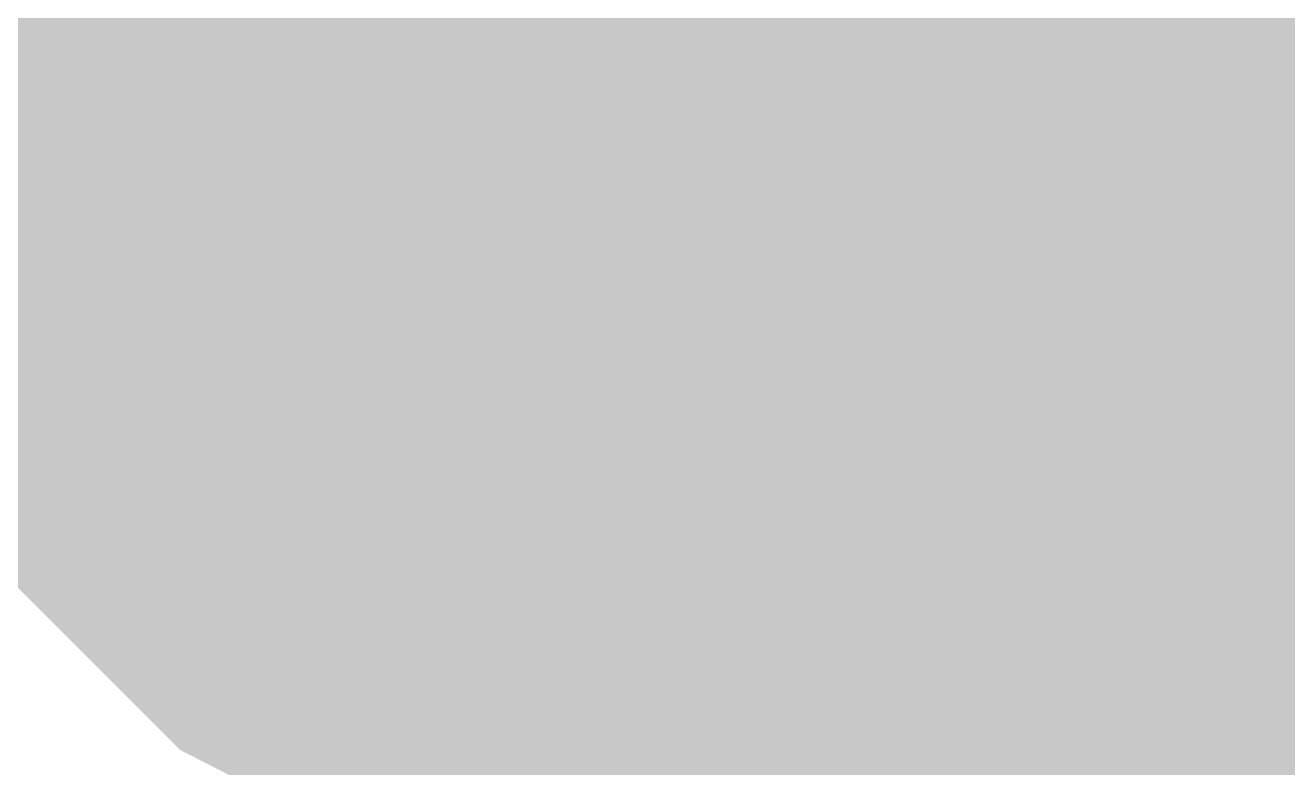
# Model space of a CAD drawing. Header units: inches. Extents: x 0.9 to 46, y 0.8 to 32.4.
# Drawn here: x 43.7883 to 44.2017, y 8.5157 to 8.759 of the extents above; entities that cross this region are included whole.
import ezdxf

# ---------------------------------------------------------------- set-up
doc = ezdxf.new("R2010")
doc.units = ezdxf.units.IN
doc.header["$MEASUREMENT"] = 0
doc.layers.add('PDF_Solid Fills', color=7, linetype='Continuous')

msp = doc.modelspace()

# ---------------------------------------------------------------- linework, layer by layer
at = {"layer": 'PDF_Solid Fills', "lineweight": 9, "transparency": 33554559}
for points in [[(44.04933, 8.56151), (43.65753, 9.18983), (43.67763, 9.20148)], [(44.43571, 9.18651), (44.41753, 9.19816), (44.04933, 8.51653)], [(44.41753, 9.19816), (44.04933, 8.51653), (44.04933, 8.56151)], [(44.04933, 8.51653), (44.04933, 8.56151), (43.65753, 9.18983)], [(43.85248, 8.78817), (43.84929, 8.78485), (43.87577, 8.75483)], [(43.84929, 8.78485), (43.87577, 8.75483), (43.87258, 8.75317)], [(43.87577, 8.75483), (43.87258, 8.75317), (43.87098, 8.72484)], [(43.87258, 8.75317), (43.87098, 8.72484), (43.86588, 8.72484)], [(43.86588, 8.72484), (43.84769, 8.65318), (43.84258, 8.65318)], [(43.87098, 8.72484), (43.86588, 8.72484), (43.84769, 8.65318)], [(43.79409, 8.66151), (43.75931, 8.70152), (43.76091, 8.70483)], [(43.7909, 8.65985), (43.79409, 8.66151), (43.75931, 8.70152)], [(43.67763, 8.69651), (43.66934, 8.69153), (43.84578, 8.52983)], [(43.66934, 8.69153), (43.84578, 8.52983), (43.83908, 8.5215)], [(43.82089, 8.61317), (43.7909, 8.65985), (43.79409, 8.66151)], [(43.81738, 8.60985), (43.82089, 8.61317), (43.7909, 8.65985)], [(43.84258, 8.65318), (43.83908, 8.6265), (43.83589, 8.6265)], [(43.84769, 8.65318), (43.84258, 8.65318), (43.83908, 8.6265)], [(43.83908, 8.6265), (43.83589, 8.6265), (43.85918, 8.58484)], [(43.83589, 8.6265), (43.85918, 8.58484), (43.84929, 8.59485)], [(43.84929, 8.59485), (43.81738, 8.60985), (43.82089, 8.61317)], [(43.85918, 8.58484), (43.84929, 8.59485), (43.81738, 8.60985)], [(43.84578, 8.52983), (43.83908, 8.5215), (44.05093, 8.42486)], [(44.04742, 8.42486), (44.05093, 8.41484), (44.25257, 8.52983)], [(44.05093, 8.41484), (44.25257, 8.52983), (44.25927, 8.5215)], [(43.83908, 8.5215), (44.05093, 8.42486), (44.04742, 8.41484)]]:
    msp.add_solid(points, dxfattribs=at)
at = {"layer": 'PDF_Solid Fills', "color": 9, "lineweight": 9, "true_color": 0xc0c0c0, "transparency": 33554559}
for points in [[(43.85088, 8.78651), (43.87417, 8.75317), (44.04933, 8.75317)], [(43.85088, 8.78651), (44.04933, 8.78651), (44.04933, 8.75317)], [(44.04933, 8.78651), (44.04933, 8.75317), (44.22418, 8.75317)], [(44.04933, 8.78651), (44.24747, 8.78651), (44.22418, 8.75317)], [(43.87417, 8.75317), (43.86907, 8.72484), (44.04933, 8.72484)], [(43.87417, 8.75317), (44.04933, 8.75317), (44.04933, 8.72484)], [(44.04933, 8.75317), (44.04933, 8.72484), (44.22928, 8.72484)], [(44.04933, 8.75317), (44.22418, 8.75317), (44.22928, 8.72484)], [(43.86907, 8.72484), (43.84578, 8.65318), (44.04933, 8.65318)], [(43.86907, 8.72484), (44.04933, 8.72484), (44.04933, 8.65318)], [(44.04933, 8.72484), (44.04933, 8.65318), (44.25257, 8.65318)], [(44.04933, 8.72484), (44.22928, 8.72484), (44.25257, 8.65318)], [(43.67412, 8.69316), (43.70762, 8.65985), (43.79249, 8.65985)], [(43.67412, 8.69316), (43.76761, 8.69316), (43.79249, 8.65985)], [(43.70762, 8.65985), (43.7558, 8.61151), (43.81929, 8.61151)], [(43.70762, 8.65985), (43.79249, 8.65985), (43.81929, 8.61151)], [(43.84578, 8.65318), (43.83748, 8.6265), (44.04933, 8.6265)], [(43.84578, 8.65318), (44.04933, 8.65318), (44.04933, 8.6265)], [(44.04933, 8.65318), (44.04933, 8.6265), (44.26087, 8.6265)], [(44.04933, 8.65318), (44.25257, 8.65318), (44.26087, 8.6265)], [(43.83748, 8.6265), (43.84418, 8.61151), (44.04933, 8.61151)], [(43.83748, 8.6265), (44.04933, 8.6265), (44.04933, 8.61151)], [(44.04933, 8.6265), (44.04933, 8.61151), (44.25417, 8.61151)], [(44.04933, 8.6265), (44.26087, 8.6265), (44.25417, 8.61151)], [(43.7558, 8.61151), (43.7775, 8.58985), (43.85407, 8.58985)], [(43.7558, 8.61151), (43.81929, 8.61151), (43.85407, 8.58985)], [(43.84418, 8.61151), (43.85407, 8.58985), (44.04933, 8.58985)], [(43.84418, 8.61151), (44.04933, 8.61151), (44.04933, 8.58985)], [(44.04933, 8.61151), (44.04933, 8.58985), (44.24428, 8.58985)], [(44.04933, 8.61151), (44.25417, 8.61151), (44.24428, 8.58985)], [(43.7775, 8.58985), (43.84258, 8.52651), (44.04933, 8.52651)], [(43.7775, 8.58985), (44.04933, 8.58985), (44.04933, 8.52651)], [(44.04933, 8.58985), (44.04933, 8.52651), (44.25576, 8.52651)], [(44.04933, 8.58985), (44.32085, 8.58985), (44.25576, 8.52651)], [(43.84258, 8.52651), (44.04933, 8.52651), (44.04933, 8.41985)], [(44.04933, 8.52651), (44.25576, 8.52651), (44.04933, 8.41985)]]:
    msp.add_solid(points, dxfattribs=at)
at = {"layer": 'PDF_Solid Fills', "color": 251, "lineweight": 9, "true_color": 0x4d4d4d, "transparency": 33554559}
for points in [[(43.68082, 8.76319), (43.68912, 8.75317), (43.87417, 8.75317)], [(43.68082, 8.76319), (43.86747, 8.76319), (43.87417, 8.75317)], [(43.68912, 8.75317), (43.71081, 8.73151), (43.86907, 8.73151)], [(43.68912, 8.75317), (43.87417, 8.75317), (43.86907, 8.73151)], [(43.71081, 8.73151), (43.72422, 8.72484), (43.86907, 8.72484)], [(43.71081, 8.73151), (43.86907, 8.73151), (43.86907, 8.72484)], [(43.72422, 8.72484), (43.76091, 8.70317), (43.86077, 8.70317)], [(43.72422, 8.72484), (43.86907, 8.72484), (43.86077, 8.70317)], [(43.76091, 8.70317), (43.79249, 8.65985), (43.84769, 8.65985)], [(43.76091, 8.70317), (43.86077, 8.70317), (43.84769, 8.65985)], [(43.79249, 8.65985), (43.7976, 8.65318), (43.84578, 8.65318)], [(43.79249, 8.65985), (43.84769, 8.65985), (43.84578, 8.65318)], [(43.7976, 8.65318), (43.8126, 8.6265), (43.83748, 8.6265)], [(43.7976, 8.65318), (43.84578, 8.65318), (43.83748, 8.6265)], [(43.8126, 8.6265), (43.81929, 8.61151), (43.84418, 8.61151)], [(43.8126, 8.6265), (43.83748, 8.6265), (43.84418, 8.61151)], [(43.81929, 8.61151), (43.84418, 8.61151), (43.85407, 8.58985)]]:
    msp.add_solid(points, dxfattribs=at)

doc.saveas('drawing.dxf')
